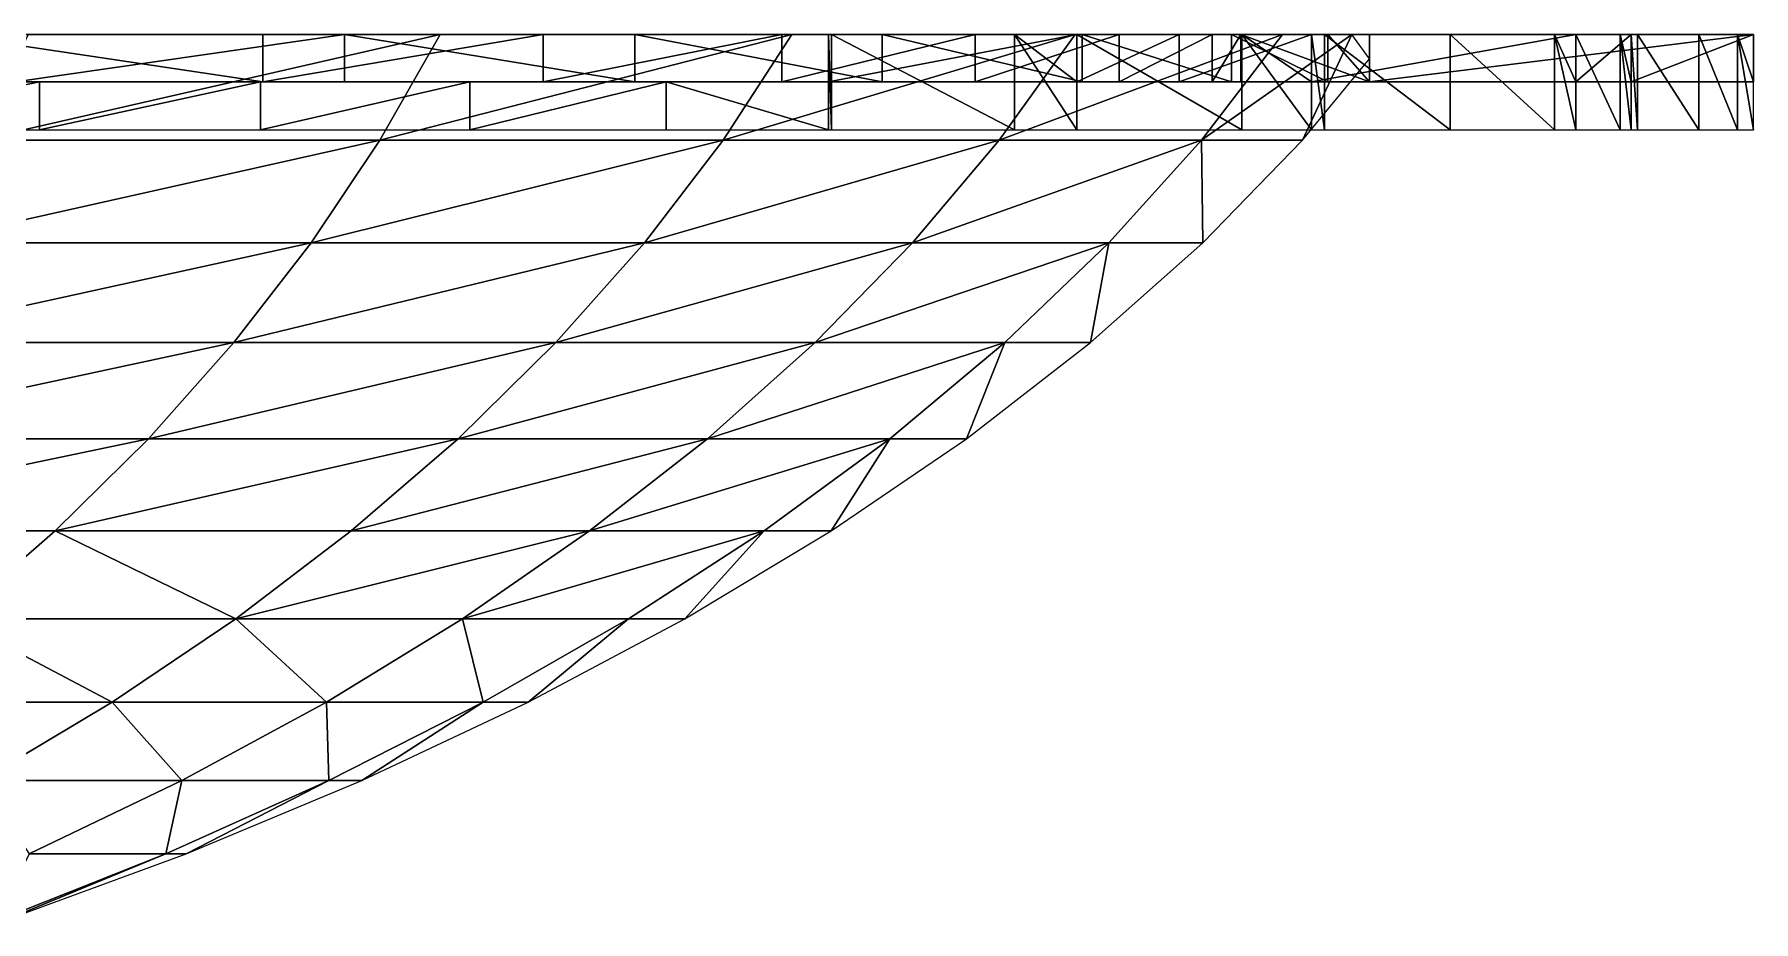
# Model space of a CAD drawing. Extents: x -45 to 56, y -16 to 0.
# Drawn here: x 32.87 to 55.87, y -11.82 to 0.05 of the extents above; entities that cross this region are included whole.
import ezdxf

# ---------------------------------------------------------------- set-up
doc = ezdxf.new("R2010")
doc.units = 0
doc.header["$MEASUREMENT"] = 0
doc.layers.add('LAYER14', color=253, linetype='CONTINUOUS')

msp = doc.modelspace()

# ---------------------------------------------------------------- linework, layer by layer
at = {"layer": 'LAYER14'}
for points in [[(32.614, 0.053, 20.828), (31.677, 0.053, 20.074), (35.925, 0.053, 17.904), (32.614, 0.053, 20.828)], [(35.925, -0.581, 17.904), (31.677, 0.053, 20.074), (35.925, 0.053, 17.904), (35.925, -0.581, 17.904)], [(31.677, 0.053, 20.074), (35.925, -0.581, 17.904), (31.677, -0.581, 20.074), (31.677, 0.053, 20.074)], [(32.117, -1.362, 19.468), (38.297, 0.053, 16.849), (32.786, 0.053, 20.104), (32.117, -1.362, 19.468)], [(38.297, 0.053, 16.849), (32.117, -1.362, 19.468), (37.492, -1.362, 16.293), (38.297, 0.053, 16.849)], [(32.614, -0.581, 20.828), (37.015, 0.053, 18.58), (32.614, 0.053, 20.828), (32.614, -0.581, 20.828)], [(37.015, 0.053, 18.58), (32.614, -0.581, 20.828), (37.015, -0.581, 18.58), (37.015, 0.053, 18.58)], [(32.614, 0.053, 20.828), (35.925, 0.053, 17.904), (37.015, 0.053, 18.58), (32.614, 0.053, 20.828)], [(37.015, 0.053, 18.58), (35.925, 0.053, 17.904), (39.677, 0.053, 15.425), (37.015, 0.053, 18.58)], [(35.925, -0.581, 17.904), (39.677, 0.053, 15.425), (39.677, -0.581, 15.425), (35.925, -0.581, 17.904)], [(39.677, 0.053, 15.425), (35.925, -0.581, 17.904), (35.925, 0.053, 17.904), (39.677, 0.053, 15.425)], [(37.015, 0.053, 18.58), (40.902, -0.581, 16.012), (40.902, 0.053, 16.012), (37.015, 0.053, 18.58)], [(40.902, -0.581, 16.012), (37.015, 0.053, 18.58), (37.015, -0.581, 18.58), (40.902, -0.581, 16.012)], [(37.015, 0.053, 18.58), (39.677, 0.053, 15.425), (40.902, 0.053, 16.012), (37.015, 0.053, 18.58)], [(43.004, 0.053, 13.039), (37.492, -1.362, 16.293), (42.084, -1.362, 12.576), (43.004, 0.053, 13.039)], [(37.492, -1.362, 16.293), (43.004, 0.053, 13.039), (38.297, 0.053, 16.849), (37.492, -1.362, 16.293)], [(40.902, 0.053, 16.012), (39.677, 0.053, 15.425), (42.87, 0.053, 12.679), (40.902, 0.053, 16.012)], [(39.677, -0.581, 15.425), (42.87, 0.053, 12.679), (42.87, -0.581, 12.679), (39.677, -0.581, 15.425)], [(42.87, 0.053, 12.679), (39.677, -0.581, 15.425), (39.677, 0.053, 15.425), (42.87, 0.053, 12.679)], [(40.902, 0.053, 16.012), (44.21, -0.581, 13.167), (44.21, 0.053, 13.167), (40.902, 0.053, 16.012)], [(44.21, -0.581, 13.167), (40.902, 0.053, 16.012), (40.902, -0.581, 16.012), (44.21, -0.581, 13.167)], [(40.902, 0.053, 16.012), (42.87, 0.053, 12.679), (44.21, 0.053, 13.167), (40.902, 0.053, 16.012)], [(40.902, 0.053, 16.012), (43.491, 0.053, 19.29), (44.21, 0.053, 13.167), (40.902, 0.053, 16.012)], [(46.791, 0.053, 8.766), (42.084, -1.362, 12.576), (45.777, -1.362, 8.408), (46.791, 0.053, 8.766)], [(42.084, -1.362, 12.576), (46.791, 0.053, 8.766), (43.004, 0.053, 13.039), (42.084, -1.362, 12.576)], [(44.21, 0.053, 13.167), (42.87, 0.053, 12.679), (45.453, 0.053, 9.71), (44.21, 0.053, 13.167)], [(42.87, -0.581, 12.679), (45.453, 0.053, 9.71), (45.453, -0.581, 9.71), (42.87, -0.581, 12.679)], [(45.453, 0.053, 9.71), (42.87, -0.581, 12.679), (42.87, 0.053, 12.679), (45.453, 0.053, 9.71)], [(43.533, 0.053, 19.263), (46.815, 0.053, 16.711), (43.491, 0.053, 19.29), (43.533, 0.053, 19.263)], [(43.491, 0.053, 19.29), (43.533, -1.224, 19.263), (43.533, 0.053, 19.263), (43.491, 0.053, 19.29)], [(43.533, -1.224, 19.263), (43.491, 0.053, 19.29), (43.491, -1.224, 19.29), (43.533, -1.224, 19.263)], [(43.491, -1.224, 19.29), (43.491, 0.053, 19.29), (43.491, -0.581, 19.29), (43.491, -1.224, 19.29)], [(43.491, -0.581, 19.29), (46.815, 0.053, 16.711), (46.815, -0.581, 16.711), (43.491, -0.581, 19.29)], [(46.815, 0.053, 16.711), (43.491, -0.581, 19.29), (43.491, 0.053, 19.29), (46.815, 0.053, 16.711)], [(44.21, 0.053, 13.167), (43.491, 0.053, 19.29), (46.815, 0.053, 16.711), (44.21, 0.053, 13.167)], [(46.815, 0.053, 16.711), (43.533, 0.053, 19.263), (45.981, 0.053, 17.442), (46.815, 0.053, 16.711)], [(43.533, 0.053, 19.263), (45.981, -1.224, 17.442), (45.981, 0.053, 17.442), (43.533, 0.053, 19.263)], [(45.981, -1.224, 17.442), (43.533, 0.053, 19.263), (43.533, -1.224, 19.263), (45.981, -1.224, 17.442)], [(44.21, 0.053, 13.167), (46.886, -0.581, 10.091), (46.886, 0.053, 10.091), (44.21, 0.053, 13.167)], [(46.886, -0.581, 10.091), (44.21, 0.053, 13.167), (44.21, -0.581, 13.167), (46.886, -0.581, 10.091)], [(44.21, 0.053, 13.167), (45.453, 0.053, 9.71), (46.886, 0.053, 10.091), (44.21, 0.053, 13.167)], [(44.21, 0.053, 13.167), (46.815, 0.053, 16.711), (46.886, 0.053, 10.091), (44.21, 0.053, 13.167)], [(46.886, 0.053, 10.091), (45.453, 0.053, 9.71), (47.382, 0.053, 6.568), (46.886, 0.053, 10.091)], [(45.453, -0.581, 9.71), (47.382, 0.053, 6.568), (47.382, -0.581, 6.568), (45.453, -0.581, 9.71)], [(47.382, 0.053, 6.568), (45.453, -0.581, 9.71), (45.453, 0.053, 9.71), (47.382, 0.053, 6.568)], [(49.565, 0.053, 4.136), (45.777, -1.362, 8.408), (48.483, -1.362, 3.893), (49.565, 0.053, 4.136)], [(45.777, -1.362, 8.408), (49.565, 0.053, 4.136), (46.791, 0.053, 8.766), (45.777, -1.362, 8.408)], [(45.981, 0.053, 17.442), (46.815, -0.581, 16.711), (46.815, 0.053, 16.711), (45.981, 0.053, 17.442)], [(46.815, -0.581, 16.711), (45.981, 0.053, 17.442), (46.815, -1.224, 16.711), (46.815, -0.581, 16.711)], [(46.815, -1.224, 16.711), (45.981, 0.053, 17.442), (45.981, -1.224, 17.442), (46.815, -1.224, 16.711)], [(49.024, 0.053, 14.997), (48.184, 0.053, 15.511), (46.815, 0.053, 16.711), (49.024, 0.053, 14.997)], [(46.815, 0.053, 16.711), (49.024, -1.224, 14.997), (49.024, 0.053, 14.997), (46.815, 0.053, 16.711)], [(49.024, -1.224, 14.997), (46.815, 0.053, 16.711), (46.815, -1.224, 16.711), (49.024, -1.224, 14.997)], [(46.815, -1.224, 16.711), (46.815, 0.053, 16.711), (46.815, -0.581, 16.711), (46.815, -1.224, 16.711)], [(46.815, -0.581, 16.711), (48.184, 0.053, 15.511), (48.184, -0.581, 15.511), (46.815, -0.581, 16.711)], [(48.184, 0.053, 15.511), (46.815, -0.581, 16.711), (46.815, 0.053, 16.711), (48.184, 0.053, 15.511)], [(46.886, 0.053, 10.091), (46.815, 0.053, 16.711), (48.184, 0.053, 15.511), (46.886, 0.053, 10.091)], [(46.886, 0.053, 10.091), (48.884, -0.581, 6.836), (48.884, 0.053, 6.836), (46.886, 0.053, 10.091)], [(48.884, -0.581, 6.836), (46.886, 0.053, 10.091), (46.886, -0.581, 10.091), (48.884, -0.581, 6.836)], [(46.886, 0.053, 10.091), (47.382, 0.053, 6.568), (48.884, 0.053, 6.836), (46.886, 0.053, 10.091)], [(46.886, 0.053, 10.091), (48.184, 0.053, 15.511), (48.884, 0.053, 6.836), (46.886, 0.053, 10.091)], [(48.884, 0.053, 6.836), (47.382, 0.053, 6.568), (48.626, 0.053, 3.303), (48.884, 0.053, 6.836)], [(47.382, -0.581, 6.568), (48.626, 0.053, 3.303), (48.626, -0.581, 3.303), (47.382, -0.581, 6.568)], [(48.626, 0.053, 3.303), (47.382, -0.581, 6.568), (47.382, 0.053, 6.568), (48.626, 0.053, 3.303)], [(48.184, 0.053, 15.511), (49.024, 0.053, 14.997), (49.953, 0.053, 13.669), (48.184, 0.053, 15.511)], [(48.184, -0.581, 15.511), (49.953, 0.053, 13.669), (49.953, -0.581, 13.669), (48.184, -0.581, 15.511)], [(49.953, 0.053, 13.669), (48.184, -0.581, 15.511), (48.184, 0.053, 15.511), (49.953, 0.053, 13.669)], [(48.884, 0.053, 6.836), (48.184, 0.053, 15.511), (49.953, 0.053, 13.669), (48.884, 0.053, 6.836)], [(49.834, -1.362, 0), (50.496, 0.053, 1.454), (48.483, -1.362, 3.893), (49.834, -1.362, 0)], [(48.483, -1.362, 3.893), (50.496, 0.053, 1.454), (49.565, 0.053, 4.136), (48.483, -1.362, 3.893)], [(48.884, 0.053, 6.836), (48.626, 0.053, 3.303), (49.008, 0.053, 0.939), (48.884, 0.053, 6.836)], [(48.626, -0.581, 3.303), (49.008, 0.053, 0.939), (49.008, -0.581, 0.939), (48.626, -0.581, 3.303)], [(49.008, 0.053, 0.939), (48.626, -0.581, 3.303), (48.626, 0.053, 3.303), (49.008, 0.053, 0.939)], [(48.884, 0.053, 6.836), (50.173, -0.581, 3.453), (50.173, 0.053, 3.453), (48.884, 0.053, 6.836)], [(50.173, -0.581, 3.453), (48.884, 0.053, 6.836), (48.884, -0.581, 6.836), (50.173, -0.581, 3.453)], [(48.884, 0.053, 6.836), (49.008, 0.053, 0.939), (50.173, 0.053, 3.453), (48.884, 0.053, 6.836)], [(48.884, 0.053, 6.836), (49.953, 0.053, 13.669), (50.173, 0.053, 3.453), (48.884, 0.053, 6.836)], [(50.731, 0.053, 0), (49.008, 0.053, 0.939), (49.008, 0.053, 0), (50.731, 0.053, 0)], [(49.008, 0.053, 0.939), (50.731, 0.053, 0), (50.173, 0.053, 3.453), (49.008, 0.053, 0.939)], [(50.731, -0.581, 0), (49.008, 0.053, 0), (50.731, 0.053, 0), (50.731, -0.581, 0)], [(49.008, 0.053, 0), (50.731, -0.581, 0), (49.008, -0.581, 0), (49.008, 0.053, 0)], [(49.008, -0.581, 0.939), (49.008, 0.053, 0), (49.008, -0.581, 0), (49.008, -0.581, 0.939)], [(49.008, 0.053, 0), (49.008, -0.581, 0.939), (49.008, 0.053, 0.939), (49.008, 0.053, 0)], [(49.024, 0.053, 14.997), (49.953, -0.581, 13.669), (49.953, 0.053, 13.669), (49.024, 0.053, 14.997)], [(49.953, -0.581, 13.669), (49.024, 0.053, 14.997), (49.953, -1.224, 13.669), (49.953, -0.581, 13.669)], [(49.953, -1.224, 13.669), (49.024, 0.053, 14.997), (49.024, -1.224, 14.997), (49.953, -1.224, 13.669)], [(50.496, 0.053, 1.454), (49.834, -1.362, 0), (50.731, -0.274, 0), (50.496, 0.053, 1.454)], [(50.131, 0.053, 13.484), (53.492, 0.053, 8.614), (49.953, 0.053, 13.669), (50.131, 0.053, 13.484)], [(49.953, 0.053, 13.669), (50.131, -1.224, 13.484), (50.131, 0.053, 13.484), (49.953, 0.053, 13.669)], [(50.131, -1.224, 13.484), (49.953, 0.053, 13.669), (49.953, -1.224, 13.669), (50.131, -1.224, 13.484)], [(49.953, -1.224, 13.669), (49.953, 0.053, 13.669), (49.953, -0.581, 13.669), (49.953, -1.224, 13.669)], [(49.953, -0.581, 13.669), (53.492, 0.053, 8.614), (53.492, -0.581, 8.614), (49.953, -0.581, 13.669)], [(53.492, 0.053, 8.614), (49.953, -0.581, 13.669), (49.953, 0.053, 13.669), (53.492, 0.053, 8.614)], [(50.173, 0.053, 3.453), (49.953, 0.053, 13.669), (53.492, 0.053, 8.614), (50.173, 0.053, 3.453)], [(53.492, 0.053, 8.614), (50.131, 0.053, 13.484), (51.809, 0.053, 11.372), (53.492, 0.053, 8.614)], [(50.131, 0.053, 13.484), (51.809, -1.224, 11.372), (51.809, 0.053, 11.372), (50.131, 0.053, 13.484)], [(51.809, -1.224, 11.372), (50.131, 0.053, 13.484), (50.131, -1.224, 13.484), (51.809, -1.224, 11.372)], [(50.173, 0.053, 3.453), (50.731, -0.581, 0), (50.731, 0.053, 0), (50.173, 0.053, 3.453)], [(50.731, -0.581, 0), (50.173, 0.053, 3.453), (50.173, -0.581, 3.453), (50.731, -0.581, 0)], [(50.173, 0.053, 3.453), (53.492, 0.053, 8.614), (50.731, 0.053, 0), (50.173, 0.053, 3.453)], [(50.731, -0.581, 0), (55.87, 0.053, 0), (50.731, 0.053, 0), (50.731, -0.581, 0)], [(55.87, 0.053, 0), (50.731, -0.581, 0), (55.87, -0.581, 0), (55.87, 0.053, 0)], [(50.731, 0.053, 0), (53.492, 0.053, 8.614), (55.87, 0.053, 0), (50.731, 0.053, 0)], [(53.492, 0.053, 8.614), (51.809, 0.053, 11.372), (53.208, 0.053, 9.187), (53.492, 0.053, 8.614)], [(51.809, 0.053, 11.372), (53.208, -1.224, 9.187), (53.208, 0.053, 9.187), (51.809, 0.053, 11.372)], [(53.208, -1.224, 9.187), (51.809, 0.053, 11.372), (51.809, -1.224, 11.372), (53.208, -1.224, 9.187)], [(53.208, 0.053, 9.187), (53.492, -0.581, 8.614), (53.492, 0.053, 8.614), (53.208, 0.053, 9.187)], [(53.492, -0.581, 8.614), (53.208, 0.053, 9.187), (53.492, -1.224, 8.614), (53.492, -0.581, 8.614)], [(53.492, -1.224, 8.614), (53.208, 0.053, 9.187), (53.208, -1.224, 9.187), (53.492, -1.224, 8.614)], [(54.234, 0.053, 7.116), (53.492, 0.053, 8.614), (54.084, 0.053, 7.768), (54.234, 0.053, 7.116)], [(53.492, 0.053, 8.614), (54.084, -1.224, 7.768), (54.084, 0.053, 7.768), (53.492, 0.053, 8.614)], [(54.084, -1.224, 7.768), (53.492, 0.053, 8.614), (53.492, -1.224, 8.614), (54.084, -1.224, 7.768)], [(53.492, -1.224, 8.614), (53.492, 0.053, 8.614), (53.492, -0.581, 8.614), (53.492, -1.224, 8.614)], [(53.492, -0.581, 8.614), (54.234, 0.053, 7.116), (54.234, -0.581, 7.116), (53.492, -0.581, 8.614)], [(54.234, 0.053, 7.116), (53.492, -0.581, 8.614), (53.492, 0.053, 8.614), (54.234, 0.053, 7.116)], [(55.87, 0.053, 0), (53.492, 0.053, 8.614), (54.234, 0.053, 7.116), (55.87, 0.053, 0)], [(54.084, 0.053, 7.768), (54.234, -0.581, 7.116), (54.234, 0.053, 7.116), (54.084, 0.053, 7.768)], [(54.234, -0.581, 7.116), (54.084, 0.053, 7.768), (54.234, -1.224, 7.116), (54.234, -0.581, 7.116)], [(54.234, -1.224, 7.116), (54.084, 0.053, 7.768), (54.084, -1.224, 7.768), (54.234, -1.224, 7.116)], [(54.319, 0.053, 6.944), (55.87, 0.053, 0), (54.234, 0.053, 7.116), (54.319, 0.053, 6.944)], [(54.234, 0.053, 7.116), (54.319, -1.224, 6.944), (54.319, 0.053, 6.944), (54.234, 0.053, 7.116)], [(54.319, -1.224, 6.944), (54.234, 0.053, 7.116), (54.234, -1.224, 7.116), (54.319, -1.224, 6.944)], [(54.234, -1.224, 7.116), (54.234, 0.053, 7.116), (54.234, -0.581, 7.116), (54.234, -1.224, 7.116)], [(54.234, -0.581, 7.116), (55.87, 0.053, 0), (55.87, -0.581, 0), (54.234, -0.581, 7.116)], [(55.87, 0.053, 0), (54.234, -0.581, 7.116), (54.234, 0.053, 7.116), (55.87, 0.053, 0)], [(55.87, 0.053, 0), (54.319, 0.053, 6.944), (55.136, 0.053, 4.656), (55.87, 0.053, 0)], [(54.319, 0.053, 6.944), (55.136, -1.224, 4.656), (55.136, 0.053, 4.656), (54.319, 0.053, 6.944)], [(55.136, -1.224, 4.656), (54.319, 0.053, 6.944), (54.319, -1.224, 6.944), (55.136, -1.224, 4.656)], [(55.87, 0.053, 0), (55.136, 0.053, 4.656), (55.654, 0.053, 2.337), (55.87, 0.053, 0)], [(55.136, 0.053, 4.656), (55.654, -1.224, 2.337), (55.654, 0.053, 2.337), (55.136, 0.053, 4.656)], [(55.654, -1.224, 2.337), (55.136, 0.053, 4.656), (55.136, -1.224, 4.656), (55.654, -1.224, 2.337)], [(55.654, 0.053, 2.337), (55.87, -0.581, 0), (55.87, 0.053, 0), (55.654, 0.053, 2.337)], [(55.87, -0.581, 0), (55.654, 0.053, 2.337), (55.87, -1.224, 0), (55.87, -0.581, 0)], [(55.87, -1.224, 0), (55.654, 0.053, 2.337), (55.654, -1.224, 2.337), (55.87, -1.224, 0)], [(29.841, -1.224, 26.226), (32.938, -0.581, 25.115), (29.841, -0.581, 26.226), (29.841, -1.224, 26.226)], [(32.938, -0.581, 25.115), (29.841, -1.224, 26.226), (32.938, -1.224, 25.115), (32.938, -0.581, 25.115)], [(32.614, -0.581, 20.828), (29.841, -0.581, 26.226), (32.938, -0.581, 25.115), (32.614, -0.581, 20.828)], [(32.614, -0.581, 20.828), (31.677, -0.581, 20.074), (35.925, -0.581, 17.904), (32.614, -0.581, 20.828)], [(32.614, -0.581, 20.828), (32.938, -0.581, 25.115), (37.015, -0.581, 18.58), (32.614, -0.581, 20.828)], [(32.614, -0.581, 20.828), (35.925, -0.581, 17.904), (37.015, -0.581, 18.58), (32.614, -0.581, 20.828)], [(32.938, -1.224, 25.115), (35.893, -0.581, 23.873), (32.938, -0.581, 25.115), (32.938, -1.224, 25.115)], [(35.893, -0.581, 23.873), (32.938, -1.224, 25.115), (35.893, -1.224, 23.873), (35.893, -0.581, 23.873)], [(37.015, -0.581, 18.58), (32.938, -0.581, 25.115), (35.893, -0.581, 23.873), (37.015, -0.581, 18.58)], [(35.893, -1.224, 23.873), (38.692, -0.581, 22.507), (35.893, -0.581, 23.873), (35.893, -1.224, 23.873)], [(38.692, -0.581, 22.507), (35.893, -1.224, 23.873), (38.692, -1.224, 22.507), (38.692, -0.581, 22.507)], [(37.015, -0.581, 18.58), (35.893, -0.581, 23.873), (38.692, -0.581, 22.507), (37.015, -0.581, 18.58)], [(37.015, -0.581, 18.58), (35.925, -0.581, 17.904), (39.677, -0.581, 15.425), (37.015, -0.581, 18.58)], [(37.015, -0.581, 18.58), (38.692, -0.581, 22.507), (40.902, -0.581, 16.012), (37.015, -0.581, 18.58)], [(37.015, -0.581, 18.58), (39.677, -0.581, 15.425), (40.902, -0.581, 16.012), (37.015, -0.581, 18.58)], [(38.692, -1.224, 22.507), (41.322, -0.581, 21.024), (38.692, -0.581, 22.507), (38.692, -1.224, 22.507)], [(41.322, -0.581, 21.024), (38.692, -1.224, 22.507), (41.322, -1.224, 21.024), (41.322, -0.581, 21.024)], [(40.902, -0.581, 16.012), (38.692, -0.581, 22.507), (41.322, -0.581, 21.024), (40.902, -0.581, 16.012)], [(40.902, -0.581, 16.012), (39.677, -0.581, 15.425), (42.87, -0.581, 12.679), (40.902, -0.581, 16.012)], [(40.902, -0.581, 16.012), (41.322, -0.581, 21.024), (44.21, -0.581, 13.167), (40.902, -0.581, 16.012)], [(40.902, -0.581, 16.012), (42.87, -0.581, 12.679), (44.21, -0.581, 13.167), (40.902, -0.581, 16.012)], [(41.322, -0.581, 21.024), (43.491, -1.224, 19.29), (43.491, -0.581, 19.29), (41.322, -0.581, 21.024)], [(43.491, -1.224, 19.29), (41.322, -0.581, 21.024), (41.322, -1.224, 21.024), (43.491, -1.224, 19.29)], [(44.21, -0.581, 13.167), (41.322, -0.581, 21.024), (43.491, -0.581, 19.29), (44.21, -0.581, 13.167)], [(44.21, -0.581, 13.167), (42.87, -0.581, 12.679), (45.453, -0.581, 9.71), (44.21, -0.581, 13.167)], [(44.21, -0.581, 13.167), (43.491, -0.581, 19.29), (46.815, -0.581, 16.711), (44.21, -0.581, 13.167)], [(44.21, -0.581, 13.167), (46.815, -0.581, 16.711), (46.886, -0.581, 10.091), (44.21, -0.581, 13.167)], [(44.21, -0.581, 13.167), (45.453, -0.581, 9.71), (46.886, -0.581, 10.091), (44.21, -0.581, 13.167)], [(46.886, -0.581, 10.091), (45.453, -0.581, 9.71), (47.382, -0.581, 6.568), (46.886, -0.581, 10.091)], [(46.886, -0.581, 10.091), (46.815, -0.581, 16.711), (48.184, -0.581, 15.511), (46.886, -0.581, 10.091)], [(46.886, -0.581, 10.091), (48.184, -0.581, 15.511), (48.884, -0.581, 6.836), (46.886, -0.581, 10.091)], [(46.886, -0.581, 10.091), (47.382, -0.581, 6.568), (48.884, -0.581, 6.836), (46.886, -0.581, 10.091)], [(48.884, -0.581, 6.836), (47.382, -0.581, 6.568), (48.626, -0.581, 3.303), (48.884, -0.581, 6.836)], [(48.884, -0.581, 6.836), (48.184, -0.581, 15.511), (49.953, -0.581, 13.669), (48.884, -0.581, 6.836)], [(48.884, -0.581, 6.836), (48.626, -0.581, 3.303), (49.008, -0.581, 0.939), (48.884, -0.581, 6.836)], [(48.884, -0.581, 6.836), (49.953, -0.581, 13.669), (50.173, -0.581, 3.453), (48.884, -0.581, 6.836)], [(48.884, -0.581, 6.836), (49.008, -0.581, 0.939), (50.173, -0.581, 3.453), (48.884, -0.581, 6.836)], [(50.731, -0.581, 0), (49.008, -0.581, 0.939), (49.008, -0.581, 0), (50.731, -0.581, 0)], [(49.008, -0.581, 0.939), (50.731, -0.581, 0), (50.173, -0.581, 3.453), (49.008, -0.581, 0.939)], [(50.173, -0.581, 3.453), (49.953, -0.581, 13.669), (53.492, -0.581, 8.614), (50.173, -0.581, 3.453)], [(50.173, -0.581, 3.453), (53.492, -0.581, 8.614), (50.731, -0.581, 0), (50.173, -0.581, 3.453)], [(50.731, -0.581, 0), (53.492, -0.581, 8.614), (55.87, -0.581, 0), (50.731, -0.581, 0)], [(55.87, -0.581, 0), (53.492, -0.581, 8.614), (54.234, -0.581, 7.116), (55.87, -0.581, 0)], [(31.351, -2.739, 18.739), (37.492, -1.362, 16.293), (32.117, -1.362, 19.468), (31.351, -2.739, 18.739)], [(37.492, -1.362, 16.293), (31.351, -2.739, 18.739), (36.571, -2.739, 15.656), (37.492, -1.362, 16.293)], [(42.084, -1.362, 12.576), (36.571, -2.739, 15.656), (41.03, -2.739, 12.047), (42.084, -1.362, 12.576)], [(36.571, -2.739, 15.656), (42.084, -1.362, 12.576), (37.492, -1.362, 16.293), (36.571, -2.739, 15.656)], [(45.777, -1.362, 8.408), (41.03, -2.739, 12.047), (44.616, -2.739, 7.999), (45.777, -1.362, 8.408)], [(41.03, -2.739, 12.047), (45.777, -1.362, 8.408), (42.084, -1.362, 12.576), (41.03, -2.739, 12.047)], [(48.483, -1.362, 3.893), (44.616, -2.739, 7.999), (47.244, -2.739, 3.614), (48.483, -1.362, 3.893)], [(44.616, -2.739, 7.999), (48.483, -1.362, 3.893), (45.777, -1.362, 8.408), (44.616, -2.739, 7.999)], [(48.499, -2.739, 0), (48.483, -1.362, 3.893), (47.244, -2.739, 3.614), (48.499, -2.739, 0)], [(48.483, -1.362, 3.893), (48.499, -2.739, 0), (49.834, -1.362, 0), (48.483, -1.362, 3.893)], [(30.491, -4.072, 17.92), (36.571, -2.739, 15.656), (31.351, -2.739, 18.739), (30.491, -4.072, 17.92)], [(36.571, -2.739, 15.656), (30.491, -4.072, 17.92), (35.537, -4.072, 14.941), (36.571, -2.739, 15.656)], [(41.03, -2.739, 12.047), (35.537, -4.072, 14.941), (39.846, -4.072, 11.452), (41.03, -2.739, 12.047)], [(35.537, -4.072, 14.941), (41.03, -2.739, 12.047), (36.571, -2.739, 15.656), (35.537, -4.072, 14.941)], [(44.616, -2.739, 7.999), (39.846, -4.072, 11.452), (43.313, -4.072, 7.54), (44.616, -2.739, 7.999)], [(39.846, -4.072, 11.452), (44.616, -2.739, 7.999), (41.03, -2.739, 12.047), (39.846, -4.072, 11.452)], [(47.244, -2.739, 3.614), (43.313, -4.072, 7.54), (45.852, -4.072, 3.302), (47.244, -2.739, 3.614)], [(43.313, -4.072, 7.54), (47.244, -2.739, 3.614), (44.616, -2.739, 7.999), (43.313, -4.072, 7.54)], [(46.999, -4.072, 0), (47.244, -2.739, 3.614), (45.852, -4.072, 3.302), (46.999, -4.072, 0)], [(47.244, -2.739, 3.614), (46.999, -4.072, 0), (48.499, -2.739, 0), (47.244, -2.739, 3.614)], [(29.54, -5.359, 17.015), (35.537, -4.072, 14.941), (30.491, -4.072, 17.92), (29.54, -5.359, 17.015)], [(35.537, -4.072, 14.941), (29.54, -5.359, 17.015), (34.393, -5.359, 14.15), (35.537, -4.072, 14.941)], [(39.846, -4.072, 11.452), (34.393, -5.359, 14.15), (38.537, -5.359, 10.795), (39.846, -4.072, 11.452)], [(34.393, -5.359, 14.15), (39.846, -4.072, 11.452), (35.537, -4.072, 14.941), (34.393, -5.359, 14.15)], [(43.313, -4.072, 7.54), (38.537, -5.359, 10.795), (41.872, -5.359, 7.032), (43.313, -4.072, 7.54)], [(38.537, -5.359, 10.795), (43.313, -4.072, 7.54), (39.846, -4.072, 11.452), (38.537, -5.359, 10.795)], [(45.852, -4.072, 3.302), (41.872, -5.359, 7.032), (44.314, -5.359, 2.956), (45.852, -4.072, 3.302)], [(41.872, -5.359, 7.032), (45.852, -4.072, 3.302), (43.313, -4.072, 7.54), (41.872, -5.359, 7.032)], [(45.34, -5.359, 0), (45.852, -4.072, 3.302), (44.314, -5.359, 2.956), (45.34, -5.359, 0)], [(45.852, -4.072, 3.302), (45.34, -5.359, 0), (46.999, -4.072, 0), (45.852, -4.072, 3.302)], [(28.502, -6.593, 16.027), (34.393, -5.359, 14.15), (29.54, -5.359, 17.015), (28.502, -6.593, 16.027)], [(34.393, -5.359, 14.15), (28.502, -6.593, 16.027), (33.144, -6.593, 13.286), (34.393, -5.359, 14.15)], [(38.537, -5.359, 10.795), (33.144, -6.593, 13.286), (37.108, -6.593, 10.077), (38.537, -5.359, 10.795)], [(33.144, -6.593, 13.286), (38.537, -5.359, 10.795), (34.393, -5.359, 14.15), (33.144, -6.593, 13.286)], [(41.872, -5.359, 7.032), (37.108, -6.593, 10.077), (40.297, -6.593, 6.478), (41.872, -5.359, 7.032)], [(37.108, -6.593, 10.077), (41.872, -5.359, 7.032), (38.537, -5.359, 10.795), (37.108, -6.593, 10.077)], [(44.314, -5.359, 2.956), (40.297, -6.593, 6.478), (42.634, -6.593, 2.578), (44.314, -5.359, 2.956)], [(40.297, -6.593, 6.478), (44.314, -5.359, 2.956), (41.872, -5.359, 7.032), (40.297, -6.593, 6.478)], [(43.529, -6.593, 0), (44.314, -5.359, 2.956), (42.634, -6.593, 2.578), (43.529, -6.593, 0)], [(44.314, -5.359, 2.956), (43.529, -6.593, 0), (45.34, -5.359, 0), (44.314, -5.359, 2.956)], [(28.502, -6.593, 16.027), (31.794, -7.769, 12.353), (33.144, -6.593, 13.286), (28.502, -6.593, 16.027)], [(35.564, -7.769, 9.301), (33.144, -6.593, 13.286), (31.794, -7.769, 12.353), (35.564, -7.769, 9.301)], [(33.144, -6.593, 13.286), (35.564, -7.769, 9.301), (37.108, -6.593, 10.077), (33.144, -6.593, 13.286)], [(40.297, -6.593, 6.478), (35.564, -7.769, 9.301), (38.596, -7.769, 5.879), (40.297, -6.593, 6.478)], [(35.564, -7.769, 9.301), (40.297, -6.593, 6.478), (37.108, -6.593, 10.077), (35.564, -7.769, 9.301)], [(42.634, -6.593, 2.578), (38.596, -7.769, 5.879), (40.818, -7.769, 2.171), (42.634, -6.593, 2.578)], [(38.596, -7.769, 5.879), (42.634, -6.593, 2.578), (40.297, -6.593, 6.478), (38.596, -7.769, 5.879)], [(41.572, -7.769, 0), (42.634, -6.593, 2.578), (40.818, -7.769, 2.171), (41.572, -7.769, 0)], [(42.634, -6.593, 2.578), (41.572, -7.769, 0), (43.529, -6.593, 0), (42.634, -6.593, 2.578)], [(33.91, -8.885, 8.47), (31.794, -7.769, 12.353), (30.348, -8.885, 11.353), (33.91, -8.885, 8.47)], [(31.794, -7.769, 12.353), (33.91, -8.885, 8.47), (35.564, -7.769, 9.301), (31.794, -7.769, 12.353)], [(36.775, -8.885, 5.237), (35.564, -7.769, 9.301), (33.91, -8.885, 8.47), (36.775, -8.885, 5.237)], [(35.564, -7.769, 9.301), (36.775, -8.885, 5.237), (38.596, -7.769, 5.879), (35.564, -7.769, 9.301)], [(38.874, -8.885, 1.734), (38.596, -7.769, 5.879), (36.775, -8.885, 5.237), (38.874, -8.885, 1.734)], [(38.596, -7.769, 5.879), (38.874, -8.885, 1.734), (40.818, -7.769, 2.171), (38.596, -7.769, 5.879)], [(39.476, -8.885, 0), (40.818, -7.769, 2.171), (38.874, -8.885, 1.734), (39.476, -8.885, 0)], [(40.818, -7.769, 2.171), (39.476, -8.885, 0), (41.572, -7.769, 0), (40.818, -7.769, 2.171)], [(30.348, -8.885, 11.353), (32.152, -9.935, 7.587), (33.91, -8.885, 8.47), (30.348, -8.885, 11.353)], [(34.84, -9.935, 4.555), (33.91, -8.885, 8.47), (32.152, -9.935, 7.587), (34.84, -9.935, 4.555)], [(33.91, -8.885, 8.47), (34.84, -9.935, 4.555), (36.775, -8.885, 5.237), (33.91, -8.885, 8.47)], [(36.808, -9.935, 1.27), (36.775, -8.885, 5.237), (34.84, -9.935, 4.555), (36.808, -9.935, 1.27)], [(36.775, -8.885, 5.237), (36.808, -9.935, 1.27), (38.874, -8.885, 1.734), (36.775, -8.885, 5.237)], [(37.249, -9.935, 0), (38.874, -8.885, 1.734), (36.808, -9.935, 1.27), (37.249, -9.935, 0)], [(38.874, -8.885, 1.734), (37.249, -9.935, 0), (39.476, -8.885, 0), (38.874, -8.885, 1.734)], [(32.152, -9.935, 7.587), (32.797, -10.916, 3.836), (34.84, -9.935, 4.555), (32.152, -9.935, 7.587)], [(34.628, -10.916, 0.78), (34.84, -9.935, 4.555), (32.797, -10.916, 3.836), (34.628, -10.916, 0.78)], [(34.898, -10.916, 0), (36.808, -9.935, 1.27), (34.628, -10.916, 0.78), (34.898, -10.916, 0)], [(34.84, -9.935, 4.555), (34.628, -10.916, 0.78), (36.808, -9.935, 1.27), (34.84, -9.935, 4.555)], [(36.808, -9.935, 1.27), (34.898, -10.916, 0), (37.249, -9.935, 0), (36.808, -9.935, 1.27)], [(32.434, -11.824, 0), (34.628, -10.916, 0.78), (32.342, -11.824, 0.266), (32.434, -11.824, 0)], [(32.797, -10.916, 3.836), (32.342, -11.824, 0.266), (34.628, -10.916, 0.78), (32.797, -10.916, 3.836)], [(34.628, -10.916, 0.78), (32.434, -11.824, 0), (34.898, -10.916, 0), (34.628, -10.916, 0.78)]]:
    msp.add_3dface(points, dxfattribs=at)

doc.saveas('drawing.dxf')
